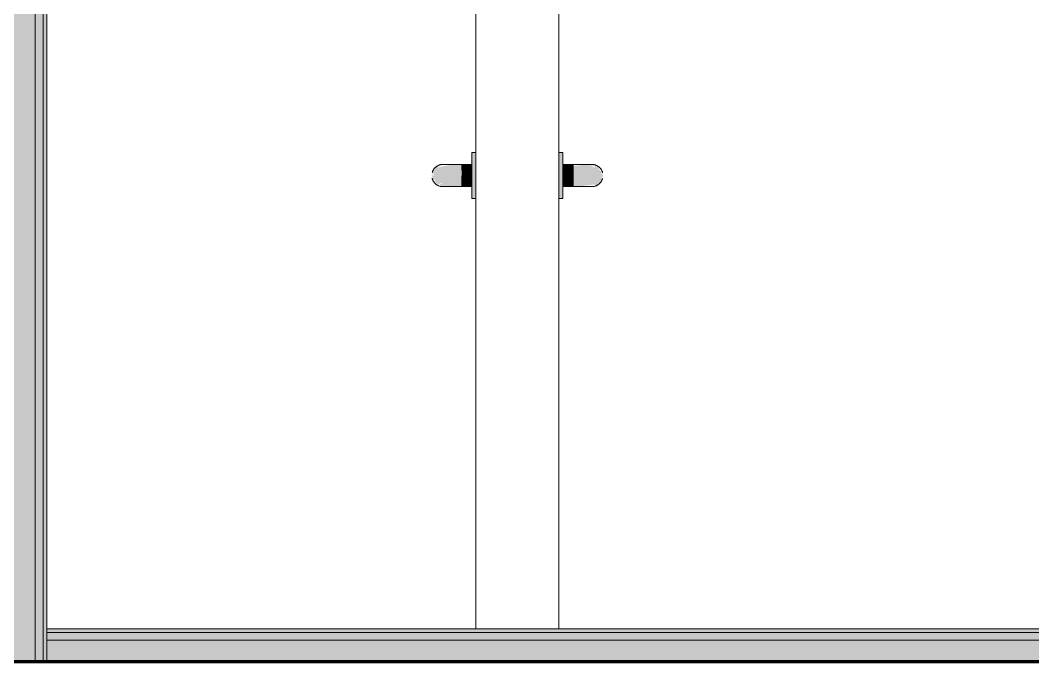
# Model space of a CAD drawing. Header units: inches. Extents: x 20478 to 36684, y -248 to 750.
# Drawn here: x 27251.9 to 27320.7, y 0 to 43.5 of the extents above; entities that cross this region are included whole.
import ezdxf

# ---------------------------------------------------------------- set-up
doc = ezdxf.new("R2010")
doc.units = ezdxf.units.IN
doc.header["$MEASUREMENT"] = 0
for name, color, linetype, lineweight in [('A-GLAZ-CWMG', 51, 'Continuous', 9), ('C-TOPO', 7, 'Continuous', 9), ('I-WALL', 2, 'Continuous', 13), ('Q-SPCQ', 91, 'Continuous', 9)]:
    doc.layers.add(name, color=color, linetype=linetype, lineweight=lineweight)

# ---------------------------------------------------------------- blocks, each defined once
blk = doc.blocks.new('817_Grab_Bars - 8170-001240-25748-Elevation - South')
at = {"layer": 'Q-SPCQ'}
for points in [[(25349.421, 31.438), (25349.703, 31.438), (25349.703, 34.563), (25349.421, 34.563), (25349.421, 31.542)], [(25349.421, 33), (25349.421, 33.75), (25348.703, 33.724), (25348.737, 33)], [(25348.703, 32.25), (25349.421, 32.276), (25349.421, 33), (25348.703, 33), (25348.703, 32.276)]]:
    blk.add_hatch(color=9, dxfattribs=at).paths.add_polyline_path(points, flags=0)
h = blk.add_hatch(color=9, dxfattribs=at)
h.paths.add_polyline_path([(25348.703, 33), (25348.703, 33.724), (25347.98, 33.716), (25347.299, 33.601), (25347.149, 33.52), (25347.232, 33.644), (25346.999, 33.553), (25346.857, 33.416), (25346.782, 33.225), (25346.855, 33), (25348.476, 33)], flags=0)
h.paths.add_polyline_path([(25346.703, 33), (25346.779, 33), (25346.728, 33.194)], flags=0)
h = blk.add_hatch(color=9, dxfattribs=at)
h.paths.add_polyline_path([(25346.775, 33), (25346.703, 33), (25346.728, 32.806), (25346.772, 32.986)], flags=0)
h.paths.add_polyline_path([(25346.878, 32.604), (25346.861, 32.767), (25346.956, 32.642)], flags=0)
h.paths.add_polyline_path([(25347.806, 32.254), (25347.964, 32.293), (25348.703, 32.276), (25348.703, 33), (25346.775, 33), (25346.772, 32.764), (25347.098, 32.38), (25347.153, 32.378), (25347.098, 32.491), (25347.397, 32.293), (25347.623, 32.303)], flags=0)
h.paths.add_polyline_path([(25347.369, 32.413), (25347.228, 32.502), (25347.387, 32.491)], flags=0)
at = {"layer": 'Q-SPCQ', "color": 250}
for p, q in [((25349.703, 34.563), (25349.421, 34.563)), ((25349.421, 31.438), (25349.421, 34.563)), ((25349.421, 33.75), (25348.703, 33.75)), ((25348.703, 32.25), (25349.421, 32.25)), ((25349.421, 31.438), (25349.703, 31.438))]:
    blk.add_line(p, q, dxfattribs=at)
at = {"layer": 'Q-SPCQ', "color": 250, "flags": 128}
for points in [[(25346.732, 33.207), (25346.741, 33.236), (25346.751, 33.264), (25346.762, 33.292), (25346.774, 33.319), (25346.787, 33.346), (25346.802, 33.373), (25346.817, 33.398), (25346.834, 33.423), (25346.851, 33.448), (25346.87, 33.472), (25346.889, 33.495), (25346.909, 33.517), (25346.93, 33.538), (25346.952, 33.558), (25346.975, 33.578), (25346.998, 33.597), (25347.023, 33.614), (25347.047, 33.631), (25347.073, 33.647), (25347.099, 33.661), (25347.126, 33.675), (25347.153, 33.688), (25347.181, 33.699), (25347.209, 33.709), (25347.238, 33.719), (25347.267, 33.727), (25347.296, 33.733), (25347.325, 33.739), (25347.355, 33.744), (25347.385, 33.747), (25347.415, 33.749), (25347.445, 33.75), (25347.453, 33.75)], [(25347.453, 33.75), (25347.454, 33.75), (25347.457, 33.75), (25347.462, 33.75), (25347.469, 33.75), (25347.478, 33.75), (25347.489, 33.75), (25347.501, 33.75), (25347.516, 33.75), (25347.533, 33.75), (25347.551, 33.75), (25347.572, 33.75), (25347.594, 33.75), (25347.618, 33.75), (25347.644, 33.75), (25347.671, 33.75), (25347.7, 33.75), (25347.731, 33.75), (25347.763, 33.75), (25347.797, 33.75), (25347.832, 33.75), (25347.868, 33.75), (25347.906, 33.75), (25347.945, 33.75), (25347.986, 33.75), (25348.027, 33.75), (25348.07, 33.75), (25348.114, 33.75), (25348.158, 33.75), (25348.204, 33.75), (25348.25, 33.75), (25348.297, 33.75), (25348.344, 33.75), (25348.393, 33.75), (25348.441, 33.75), (25348.49, 33.75), (25348.54, 33.75), (25348.589, 33.75), (25348.639, 33.75), (25348.689, 33.75), (25348.703, 33.75)], [(25348.703, 33.75), (25348.653, 33.75), (25348.603, 33.75), (25348.553, 33.75), (25348.504, 33.75), (25348.454, 33.75), (25348.406, 33.75), (25348.357, 33.75), (25348.31, 33.75), (25348.262, 33.75), (25348.216, 33.75), (25348.17, 33.75), (25348.126, 33.75), (25348.082, 33.75), (25348.039, 33.75), (25347.997, 33.75), (25347.956, 33.75), (25347.917, 33.75), (25347.878, 33.75), (25347.842, 33.75), (25347.806, 33.75), (25347.772, 33.75), (25347.739, 33.75), (25347.708, 33.75), (25347.679, 33.75), (25347.651, 33.75), (25347.625, 33.75), (25347.6, 33.75), (25347.578, 33.75), (25347.557, 33.75), (25347.538, 33.75), (25347.52, 33.75), (25347.505, 33.75), (25347.492, 33.75), (25347.48, 33.75), (25347.471, 33.75), (25347.463, 33.75), (25347.458, 33.75), (25347.454, 33.75), (25347.453, 33.75)], [(25347.453, 32.25), (25347.423, 32.251), (25347.393, 32.252), (25347.363, 32.255), (25347.333, 32.26), (25347.304, 32.265), (25347.274, 32.271), (25347.245, 32.279), (25347.217, 32.288), (25347.189, 32.298), (25347.161, 32.309), (25347.133, 32.321), (25347.106, 32.335), (25347.08, 32.349), (25347.054, 32.365), (25347.029, 32.381), (25347.005, 32.398), (25346.981, 32.417), (25346.958, 32.436), (25346.936, 32.456), (25346.915, 32.477), (25346.894, 32.499), (25346.875, 32.522), (25346.856, 32.546), (25346.838, 32.57), (25346.822, 32.595), (25346.806, 32.62), (25346.791, 32.647), (25346.778, 32.673), (25346.765, 32.7), (25346.754, 32.728), (25346.743, 32.756), (25346.734, 32.785), (25346.726, 32.814)], [(25348.703, 32.25), (25348.653, 32.25), (25348.603, 32.25), (25348.553, 32.25), (25348.504, 32.25), (25348.454, 32.25), (25348.406, 32.25), (25348.357, 32.25), (25348.31, 32.25), (25348.262, 32.25), (25348.216, 32.25), (25348.17, 32.25), (25348.126, 32.25), (25348.082, 32.25), (25348.039, 32.25), (25347.997, 32.25), (25347.956, 32.25), (25347.917, 32.25), (25347.878, 32.25), (25347.842, 32.25), (25347.806, 32.25), (25347.772, 32.25), (25347.739, 32.25), (25347.708, 32.25), (25347.679, 32.25), (25347.651, 32.25), (25347.625, 32.25), (25347.6, 32.25), (25347.578, 32.25), (25347.557, 32.25), (25347.538, 32.25), (25347.52, 32.25), (25347.505, 32.25), (25347.492, 32.25), (25347.48, 32.25), (25347.471, 32.25), (25347.463, 32.25), (25347.458, 32.25), (25347.454, 32.25), (25347.453, 32.25)], [(25347.453, 32.25), (25347.454, 32.25), (25347.457, 32.25), (25347.462, 32.25), (25347.469, 32.25), (25347.478, 32.25), (25347.489, 32.25), (25347.501, 32.25), (25347.516, 32.25), (25347.533, 32.25), (25347.551, 32.25), (25347.572, 32.25), (25347.594, 32.25), (25347.618, 32.25), (25347.644, 32.25), (25347.671, 32.25), (25347.7, 32.25), (25347.731, 32.25), (25347.763, 32.25), (25347.797, 32.25), (25347.832, 32.25), (25347.868, 32.25), (25347.906, 32.25), (25347.945, 32.25), (25347.986, 32.25), (25348.027, 32.25), (25348.07, 32.25), (25348.114, 32.25), (25348.158, 32.25), (25348.204, 32.25), (25348.25, 32.25), (25348.297, 32.25), (25348.344, 32.25), (25348.393, 32.25), (25348.441, 32.25), (25348.49, 32.25), (25348.54, 32.25), (25348.589, 32.25), (25348.639, 32.25), (25348.689, 32.25), (25348.703, 32.25)]]:
    blk.add_lwpolyline(points, dxfattribs=at)
blk = doc.blocks.new('817_Grab_Bars - 8170-001240-V55-Elevation - South')
at = {"layer": 'Q-SPCQ'}
for points in [[(25355.609, 31.437), (25355.609, 34.562), (25355.328, 34.562), (25355.328, 31.437)], [(25355.609, 33), (25356.328, 33), (25356.328, 33.75), (25355.609, 33.724), (25355.609, 33.194)], [(25355.609, 32.25), (25356.328, 32.276), (25356.328, 33), (25355.609, 33), (25355.609, 32.276)]]:
    blk.add_hatch(color=9, dxfattribs=at).paths.add_polyline_path(points, flags=0)
h = blk.add_hatch(color=9, dxfattribs=at)
h.paths.add_polyline_path([(25358.252, 33), (25358.328, 33), (25358.302, 33.194)], flags=0)
h.paths.add_polyline_path([(25356.71, 33), (25358.252, 33), (25358.242, 33.22), (25357.965, 33.52), (25358.041, 33.563), (25357.866, 33.665), (25357.767, 33.635), (25357.618, 33.721), (25357.501, 33.689), (25357.243, 33.742), (25356.328, 33.65), (25356.328, 33)], flags=0)
h.paths.add_polyline_path([(25357.775, 33.516), (25357.519, 33.686), (25357.767, 33.635)], flags=0)
h = blk.add_hatch(color=9, dxfattribs=at)
h.paths.add_polyline_path([(25358.255, 33), (25358.302, 32.806), (25358.328, 33), (25358.258, 33)], flags=0)
h.paths.add_polyline_path([(25356.668, 32.266), (25357.818, 32.39), (25357.867, 32.355), (25357.933, 32.38), (25358.102, 32.531), (25358.258, 32.764), (25358.242, 33), (25356.328, 33), (25356.328, 32.276)], flags=0)
at = {"layer": 'Q-SPCQ', "color": 250}
for p, q in [((25355.609, 34.562), (25355.328, 34.562)), ((25355.609, 34.562), (25355.609, 31.437)), ((25356.328, 33.75), (25355.609, 33.75)), ((25355.609, 32.25), (25356.328, 32.25)), ((25355.328, 31.437), (25355.609, 31.437))]:
    blk.add_line(p, q, dxfattribs=at)
at = {"layer": 'Q-SPCQ', "color": 250, "flags": 128}
for points in [[(25357.578, 33.75), (25357.577, 33.75), (25357.574, 33.75), (25357.569, 33.75), (25357.562, 33.75), (25357.553, 33.75), (25357.542, 33.75), (25357.529, 33.75), (25357.514, 33.75), (25357.498, 33.75), (25357.479, 33.75), (25357.459, 33.75), (25357.436, 33.75), (25357.412, 33.75), (25357.387, 33.75), (25357.359, 33.75), (25357.33, 33.75), (25357.3, 33.75), (25357.267, 33.75), (25357.234, 33.75), (25357.199, 33.75), (25357.162, 33.75), (25357.124, 33.75), (25357.085, 33.75), (25357.045, 33.75), (25357.003, 33.75), (25356.961, 33.75), (25356.917, 33.75), (25356.872, 33.75), (25356.827, 33.75), (25356.781, 33.75), (25356.734, 33.75), (25356.686, 33.75), (25356.638, 33.75), (25356.589, 33.75), (25356.54, 33.75), (25356.491, 33.75), (25356.441, 33.75), (25356.391, 33.75), (25356.341, 33.75), (25356.328, 33.75)], [(25356.328, 33.75), (25356.378, 33.75), (25356.428, 33.75), (25356.477, 33.75), (25356.527, 33.75), (25356.576, 33.75), (25356.625, 33.75), (25356.673, 33.75), (25356.721, 33.75), (25356.768, 33.75), (25356.814, 33.75), (25356.86, 33.75), (25356.905, 33.75), (25356.949, 33.75), (25356.992, 33.75), (25357.034, 33.75), (25357.074, 33.75), (25357.114, 33.75), (25357.152, 33.75), (25357.189, 33.75), (25357.224, 33.75), (25357.259, 33.75), (25357.291, 33.75), (25357.322, 33.75), (25357.352, 33.75), (25357.38, 33.75), (25357.406, 33.75), (25357.43, 33.75), (25357.453, 33.75), (25357.474, 33.75), (25357.493, 33.75), (25357.51, 33.75), (25357.525, 33.75), (25357.539, 33.75), (25357.55, 33.75), (25357.56, 33.75), (25357.567, 33.75), (25357.573, 33.75), (25357.576, 33.75), (25357.578, 33.75)], [(25357.578, 33.75), (25357.608, 33.749), (25357.638, 33.748), (25357.668, 33.745), (25357.697, 33.74), (25357.727, 33.735), (25357.756, 33.729), (25357.785, 33.721), (25357.814, 33.712), (25357.842, 33.702), (25357.87, 33.691), (25357.897, 33.679), (25357.924, 33.665), (25357.95, 33.651), (25357.976, 33.635), (25358.001, 33.619), (25358.026, 33.602), (25358.049, 33.583), (25358.072, 33.564), (25358.094, 33.544), (25358.116, 33.523), (25358.136, 33.501), (25358.156, 33.478), (25358.174, 33.454), (25358.192, 33.43), (25358.209, 33.405), (25358.225, 33.38), (25358.239, 33.353), (25358.253, 33.327), (25358.265, 33.3), (25358.277, 33.272), (25358.287, 33.244), (25358.296, 33.215), (25358.304, 33.186)], [(25358.299, 32.793), (25358.29, 32.764), (25358.28, 32.736), (25358.269, 32.708), (25358.256, 32.681), (25358.243, 32.654), (25358.229, 32.627), (25358.213, 32.602), (25358.197, 32.577), (25358.179, 32.552), (25358.161, 32.528), (25358.142, 32.505), (25358.121, 32.483), (25358.1, 32.462), (25358.078, 32.442), (25358.056, 32.422), (25358.032, 32.403), (25358.008, 32.386), (25357.983, 32.369), (25357.957, 32.353), (25357.931, 32.339), (25357.904, 32.325), (25357.877, 32.312), (25357.849, 32.301), (25357.821, 32.291), (25357.793, 32.281), (25357.764, 32.273), (25357.735, 32.267), (25357.705, 32.261), (25357.676, 32.256), (25357.646, 32.253), (25357.616, 32.251), (25357.586, 32.25), (25357.578, 32.25)], [(25356.328, 32.25), (25356.378, 32.25), (25356.428, 32.25), (25356.477, 32.25), (25356.527, 32.25), (25356.576, 32.25), (25356.625, 32.25), (25356.673, 32.25), (25356.721, 32.25), (25356.768, 32.25), (25356.814, 32.25), (25356.86, 32.25), (25356.905, 32.25), (25356.949, 32.25), (25356.992, 32.25), (25357.034, 32.25), (25357.074, 32.25), (25357.114, 32.25), (25357.152, 32.25), (25357.189, 32.25), (25357.224, 32.25), (25357.259, 32.25), (25357.291, 32.25), (25357.322, 32.25), (25357.352, 32.25), (25357.38, 32.25), (25357.406, 32.25), (25357.43, 32.25), (25357.453, 32.25), (25357.474, 32.25), (25357.493, 32.25), (25357.51, 32.25), (25357.525, 32.25), (25357.539, 32.25), (25357.55, 32.25), (25357.56, 32.25), (25357.567, 32.25), (25357.573, 32.25), (25357.576, 32.25), (25357.578, 32.25)], [(25357.578, 32.25), (25357.577, 32.25), (25357.574, 32.25), (25357.569, 32.25), (25357.562, 32.25), (25357.553, 32.25), (25357.542, 32.25), (25357.529, 32.25), (25357.514, 32.25), (25357.498, 32.25), (25357.479, 32.25), (25357.459, 32.25), (25357.436, 32.25), (25357.412, 32.25), (25357.387, 32.25), (25357.359, 32.25), (25357.33, 32.25), (25357.3, 32.25), (25357.267, 32.25), (25357.234, 32.25), (25357.199, 32.25), (25357.162, 32.25), (25357.124, 32.25), (25357.085, 32.25), (25357.045, 32.25), (25357.003, 32.25), (25356.961, 32.25), (25356.917, 32.25), (25356.872, 32.25), (25356.827, 32.25), (25356.781, 32.25), (25356.734, 32.25), (25356.686, 32.25), (25356.638, 32.25), (25356.589, 32.25), (25356.54, 32.25), (25356.491, 32.25), (25356.441, 32.25), (25356.391, 32.25), (25356.341, 32.25), (25356.328, 32.25)]]:
    blk.add_lwpolyline(points, dxfattribs=at)
blk = doc.blocks.new('Locker Rooms and Restrooms_rvt-2-Elevation - South')
at = {"layer": 'I-WALL', "color": 130}
for p, q in [((25349.703, 2.244), (25349.703, 48.268)), ((25355.328, 48.268), (25355.328, 2.244))]:
    blk.add_line(p, q, dxfattribs=at)
at = {"color": 250, "lineweight": 9}
for name in ['817_Grab_Bars - 8170-001240-25748-Elevation - South', '817_Grab_Bars - 8170-001240-V55-Elevation - South']:
    blk.add_blockref(name, (0, 0), dxfattribs=at)
blk = doc.blocks.new('Rectangular Mullion - Profile_Polycarbonate_Lower-1150074-Elevation - South')
at = {"layer": 'A-GLAZ-CWMG'}
for points in [[(25669.331, 1.994), (25669.331, 2.244), (25320.575, 2.244), (25320.575, 1.994), (25638.163, 1.994)], [(25669.331, 0), (25669.331, 1.456), (25320.575, 1.456), (25320.575, 0), (25638.163, 0)]]:
    blk.add_hatch(color=256, dxfattribs=at).paths.add_polyline_path(points, flags=0)
h = blk.add_hatch(color=256, dxfattribs=at)
h.paths.add_polyline_path([(25320.575, 1.456), (25501.078, 1.456), (25501.078, 1.994), (25320.575, 1.994)], flags=0)
h.paths.add_polyline_path([(25669.331, 1.456), (25669.331, 1.994), (25522.453, 1.994), (25522.453, 1.456), (25638.163, 1.456)], flags=0)
h.paths.add_polyline_path([(25517.89, 1.456), (25517.89, 1.994), (25505.64, 1.994), (25505.64, 1.456)], flags=0)
for p, q in [((25320.575, 1.994), (25320.575, 2.244)), ((25320.575, 2.244), (25669.331, 2.244)), ((25320.575, 1.994), (25669.331, 1.994)), ((25320.575, 0), (25320.575, 1.456)), ((25320.575, 1.456), (25669.331, 1.456))]:
    blk.add_line(p, q, dxfattribs=at)
blk = doc.blocks.new('Rectangular Mullion - Profile_Polycarbonate_Upper and left-V38-Elevation - South')
at = {"layer": 'A-GLAZ-CWMG'}
for points in [[(25316.953, 0), (25319.787, 0), (25319.787, 145.5), (25316.953, 145.5), (25316.953, 76.47)], [(25320.325, 0), (25320.325, 145.5), (25319.787, 145.5), (25319.787, 0)], [(25320.575, 0), (25320.575, 145.5), (25320.325, 145.5), (25320.325, 0)]]:
    blk.add_hatch(color=256, dxfattribs=at).paths.add_polyline_path(points, flags=0)
for p, q in [((25319.787, 145.5), (25319.787, 0)), ((25320.325, 145.5), (25320.325, 0)), ((25320.575, 142.666), (25320.575, 1.456))]:
    blk.add_line(p, q, dxfattribs=at)

msp = doc.modelspace()

# ---------------------------------------------------------------- linework, layer by layer
at = {"layer": 'C-TOPO', "lineweight": 70}
msp.add_line((28297.05822, 0), (25597.49671, 0), dxfattribs=at)
at = {"layer": 'C-TOPO'}
msp.add_line((28297.05822, 0), (25597.49673, 0), dxfattribs=at)

# ---------------------------------------------------------------- block references
at = {"color": 250, "lineweight": 5}
msp.add_blockref('Locker Rooms and Restrooms_rvt-2-Elevation - South', (1933.17007, 0), dxfattribs=at)
at = {"layer": 'A-GLAZ-CWMG'}
for name in ['Rectangular Mullion - Profile_Polycarbonate_Upper and left-V38-Elevation - South', 'Rectangular Mullion - Profile_Polycarbonate_Lower-1150074-Elevation - South']:
    msp.add_blockref(name, (1933.17007, 0), dxfattribs=at)

doc.saveas('drawing.dxf')
